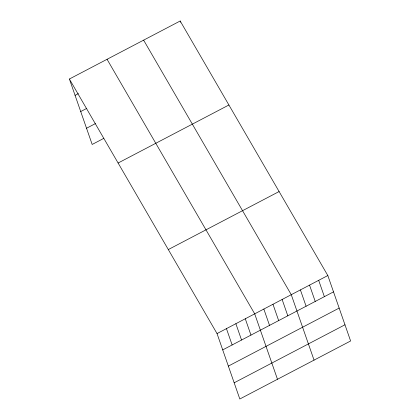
<?xml version="1.0" encoding="UTF-8"?>
<svg xmlns="http://www.w3.org/2000/svg" width="420" height="420" viewBox="0 0 420 420"><rect width="100%" height="100%" fill="white"/><g stroke="black" fill="none" stroke-linecap="round" stroke-linejoin="round"><path stroke-width="0.63" d="M69.389 79.018L180.185 21L327.826 275.546L350.611 340.982L239.815 399L217.03 333.569L69.389 79.018L92.174 144.454L103.808 138.359M75.075 95.345L78.398 93.602M80.714 111.552L86.809 108.36M86.531 128.247L95.392 123.606M118.109 163.018L228.905 105M168.304 249.564L279.106 191.546M217.03 333.569L327.826 275.546M222.716 349.892L333.512 291.874M228.359 366.098L339.155 308.081M234.171 382.793L344.967 324.776M143.624 40.147L291.265 294.693L314.05 360.129M107.058 59.294L254.698 313.84L277.483 379.276M318.685 280.334L324.371 296.662M309.545 285.122L315.231 301.445M300.405 289.91L306.091 306.233M282.125 299.481L287.805 315.808M180.185 21L180.605 22.207M272.979 304.269L278.665 320.591M263.839 309.052L269.524 325.379M245.28 318.775L250.966 335.097M235.867 323.705L241.547 340.027M226.448 328.634L232.134 344.962"/></g></svg>
